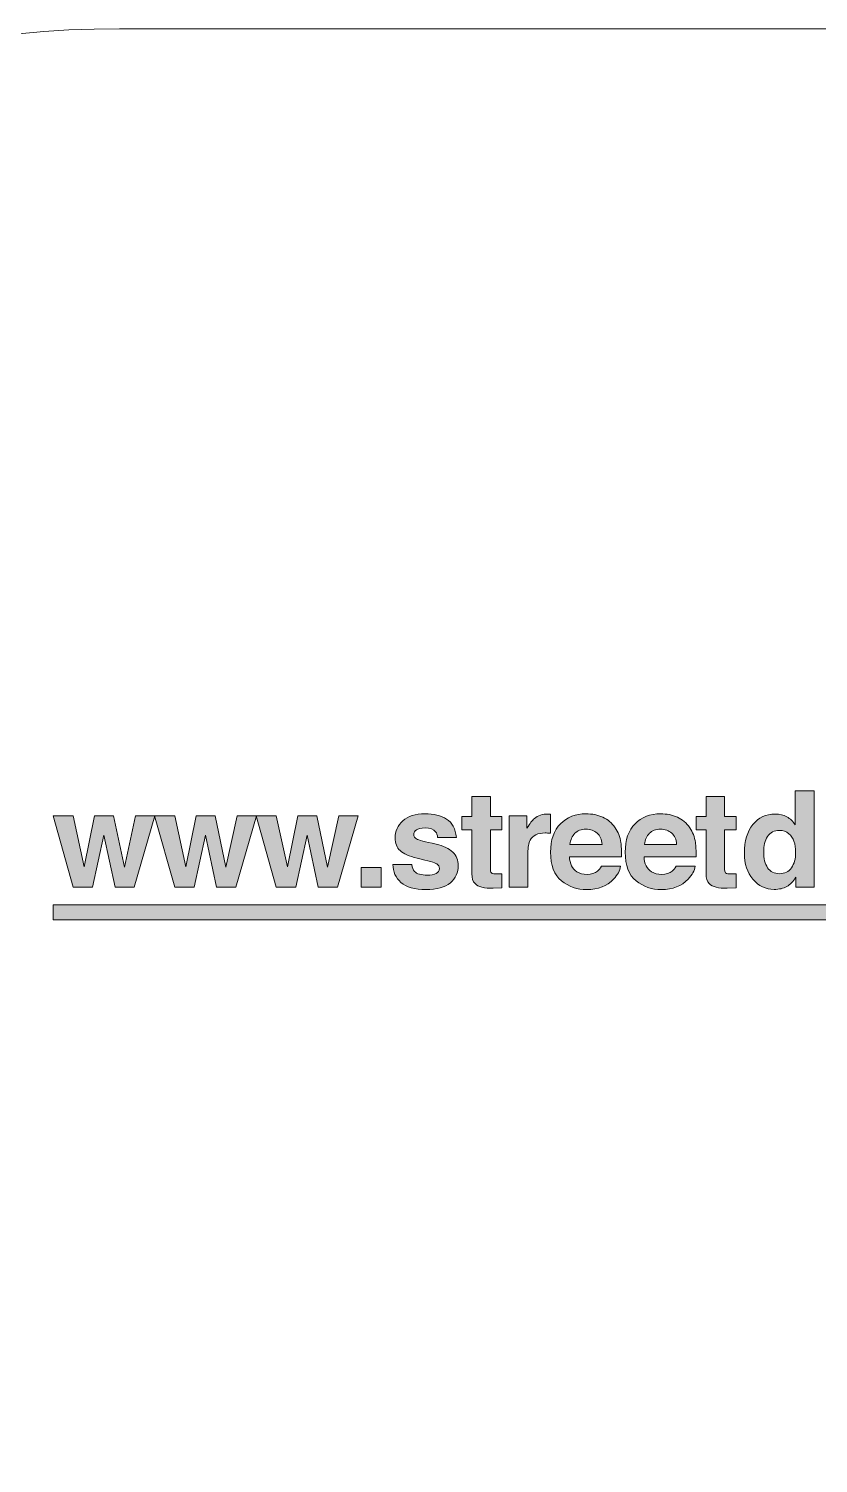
# Model space of a CAD drawing. Header units: inches. Extents: x -88 to 386, y -554 to 83.
# Drawn here: x -41.4 to -0.2, y -330 to -255.2 of the extents above; entities that cross this region are included whole.
import ezdxf

# ---------------------------------------------------------------- set-up
doc = ezdxf.new("R2010")
doc.units = ezdxf.units.IN
doc.header["$MEASUREMENT"] = 0
doc.layers.add('_U+30EC_U+30A4_U+30E4_U+30FC 1', color=7, linetype='Continuous')

# ---------------------------------------------------------------- blocks, each defined once
blk = doc.blocks.new('block 32')
at = {"layer": '_U+30EC_U+30A4_U+30E4_U+30FC 1', "color": 179, "lineweight": 9, "true_color": 0x221814}
blk.add_open_spline([(302.409, -554.338), (302.409, -554.338), (-36.649, -554.338), (-36.649, -554.338), (-64.999, -554.338), (-88.194, -531.143), (-88.194, -502.793), (-88.194, -502.793), (-88.194, -306.721), (-88.194, -306.721), (-88.194, -278.372), (-64.999, -255.177), (-36.649, -255.177), (-36.649, -255.177), (302.409, -255.177), (302.409, -255.177), (330.758, -255.177), (353.953, -278.372), (353.953, -306.721), (353.953, -306.721), (353.953, -502.793), (353.953, -502.793), (353.953, -531.143), (330.758, -554.338), (302.409, -554.338)], degree=3, knots=[0, 0, 0, 0, 1, 1, 1, 2, 2, 2, 3, 3, 3, 4, 4, 4, 5, 5, 5, 6, 6, 6, 7, 7, 7, 8, 8, 8, 8], dxfattribs=at)

msp = doc.modelspace()

# ---------------------------------------------------------------- hatches: boundary and pattern name
at = {"layer": '_U+30EC_U+30A4_U+30E4_U+30FC 1', "true_color": 0x221814}
h = msp.add_hatch(color=179, dxfattribs=at)
h.dxf.hatch_style = 2
edge = h.paths.add_edge_path()
edge.add_spline(control_points=[(-18.801, -296.934), (-18.801, -296.934), (-18.801, -296.241), (-18.801, -296.241), (-18.801, -296.241), (-18.282, -296.241), (-18.282, -296.241), (-18.282, -296.241), (-18.282, -295.202), (-18.282, -295.202), (-18.282, -295.202), (-17.318, -295.202), (-17.318, -295.202), (-17.318, -295.202), (-17.318, -296.241), (-17.318, -296.241), (-17.318, -296.241), (-16.713, -296.241), (-16.713, -296.241), (-16.713, -296.241), (-16.713, -296.934), (-16.713, -296.934), (-16.713, -296.934), (-17.318, -296.934), (-17.318, -296.934), (-17.318, -296.934), (-17.318, -298.903), (-17.318, -298.903), (-17.318, -299.056), (-17.298, -299.151), (-17.26, -299.189), (-17.221, -299.226), (-17.102, -299.245), (-16.904, -299.245), (-16.875, -299.245), (-16.843, -299.244), (-16.81, -299.243), (-16.777, -299.242), (-16.745, -299.241), (-16.713, -299.238), (-16.713, -299.238), (-16.713, -299.966), (-16.713, -299.966), (-16.713, -299.966), (-17.174, -299.983), (-17.174, -299.983), (-17.634, -299.999), (-17.949, -299.92), (-18.118, -299.744), (-18.227, -299.632), (-18.282, -299.46), (-18.282, -299.228), (-18.282, -299.228), (-18.282, -296.934), (-18.282, -296.934), (-18.282, -296.934), (-18.801, -296.934), (-18.801, -296.934)], knot_values=[0, 0, 0, 0, 1, 1, 1, 2, 2, 2, 3, 3, 3, 4, 4, 4, 5, 5, 5, 6, 6, 6, 7, 7, 7, 8, 8, 8, 9, 9, 9, 10, 10, 10, 11, 11, 11, 12, 12, 12, 13, 13, 13, 14, 14, 14, 15, 15, 15, 16, 16, 16, 17, 17, 17, 18, 18, 18, 19, 19, 19, 19], degree=3, periodic=1)
h = msp.add_hatch(color=179, dxfattribs=at)
h.dxf.hatch_style = 2
edge = h.paths.add_edge_path()
edge.add_spline(control_points=[(-6.594, -296.934), (-6.594, -296.934), (-6.594, -296.241), (-6.594, -296.241), (-6.594, -296.241), (-6.075, -296.241), (-6.075, -296.241), (-6.075, -296.241), (-6.075, -295.202), (-6.075, -295.202), (-6.075, -295.202), (-5.111, -295.202), (-5.111, -295.202), (-5.111, -295.202), (-5.111, -296.241), (-5.111, -296.241), (-5.111, -296.241), (-4.506, -296.241), (-4.506, -296.241), (-4.506, -296.241), (-4.506, -296.934), (-4.506, -296.934), (-4.506, -296.934), (-5.111, -296.934), (-5.111, -296.934), (-5.111, -296.934), (-5.111, -298.903), (-5.111, -298.903), (-5.111, -299.056), (-5.092, -299.151), (-5.053, -299.189), (-5.014, -299.226), (-4.896, -299.245), (-4.698, -299.245), (-4.668, -299.245), (-4.637, -299.244), (-4.604, -299.243), (-4.57, -299.242), (-4.538, -299.241), (-4.506, -299.238), (-4.506, -299.238), (-4.506, -299.966), (-4.506, -299.966), (-4.506, -299.966), (-4.968, -299.983), (-4.968, -299.983), (-5.428, -299.999), (-5.742, -299.92), (-5.911, -299.744), (-6.02, -299.632), (-6.075, -299.46), (-6.075, -299.228), (-6.075, -299.228), (-6.075, -296.934), (-6.075, -296.934), (-6.075, -296.934), (-6.594, -296.934), (-6.594, -296.934)], knot_values=[0, 0, 0, 0, 1, 1, 1, 2, 2, 2, 3, 3, 3, 4, 4, 4, 5, 5, 5, 6, 6, 6, 7, 7, 7, 8, 8, 8, 9, 9, 9, 10, 10, 10, 11, 11, 11, 12, 12, 12, 13, 13, 13, 14, 14, 14, 15, 15, 15, 16, 16, 16, 17, 17, 17, 18, 18, 18, 19, 19, 19, 19], degree=3, periodic=1)
h = msp.add_hatch(color=179, dxfattribs=at)
h.dxf.hatch_style = 2
edge = h.paths.add_edge_path()
edge.add_spline(control_points=[(-1.86, -296.266), (-1.684, -296.365), (-1.542, -296.503), (-1.433, -296.678), (-1.433, -296.678), (-1.433, -294.901), (-1.433, -294.901), (-1.433, -294.901), (-0.445, -294.901), (-0.445, -294.901), (-0.445, -294.901), (-0.445, -299.932), (-0.445, -299.932), (-0.445, -299.932), (-1.392, -299.932), (-1.392, -299.932), (-1.392, -299.932), (-1.392, -299.416), (-1.392, -299.416), (-1.531, -299.637), (-1.689, -299.798), (-1.867, -299.898), (-2.044, -299.998), (-2.266, -300.048), (-2.53, -300.048), (-2.965, -300.048), (-3.331, -299.872), (-3.629, -299.52), (-3.926, -299.168), (-4.075, -298.716), (-4.075, -298.165), (-4.075, -297.529), (-3.928, -297.029), (-3.636, -296.664), (-3.343, -296.3), (-2.952, -296.118), (-2.461, -296.118), (-2.236, -296.118), (-2.036, -296.167), (-1.86, -296.266)], knot_values=[0, 0, 0, 0, 1, 1, 1, 2, 2, 2, 3, 3, 3, 4, 4, 4, 5, 5, 5, 6, 6, 6, 7, 7, 7, 8, 8, 8, 9, 9, 9, 10, 10, 10, 11, 11, 11, 12, 12, 12, 13, 13, 13, 13], degree=3, periodic=1)
edge = h.paths.add_edge_path()
edge.add_spline(control_points=[(-1.621, -298.92), (-1.477, -298.715), (-1.405, -298.45), (-1.405, -298.124), (-1.405, -297.668), (-1.52, -297.342), (-1.751, -297.146), (-1.892, -297.028), (-2.056, -296.969), (-2.243, -296.969), (-2.528, -296.969), (-2.737, -297.076), (-2.87, -297.292), (-3.003, -297.507), (-3.07, -297.774), (-3.07, -298.093), (-3.07, -298.437), (-3.002, -298.712), (-2.867, -298.918), (-2.731, -299.125), (-2.525, -299.228), (-2.25, -299.228), (-1.974, -299.228), (-1.764, -299.126), (-1.621, -298.92)], knot_values=[0, 0, 0, 0, 1, 1, 1, 2, 2, 2, 3, 3, 3, 4, 4, 4, 5, 5, 5, 6, 6, 6, 7, 7, 7, 8, 8, 8, 8], degree=3, periodic=1)
h = msp.add_hatch(color=179, dxfattribs=at)
h.dxf.hatch_style = 2
edge = h.paths.add_edge_path()
edge.add_spline(control_points=[(-21.409, -298.742), (-21.388, -298.916), (-21.344, -299.039), (-21.275, -299.112), (-21.154, -299.242), (-20.929, -299.306), (-20.602, -299.306), (-20.41, -299.306), (-20.257, -299.278), (-20.144, -299.221), (-20.03, -299.164), (-19.974, -299.079), (-19.974, -298.965), (-19.974, -298.855), (-20.019, -298.772), (-20.111, -298.715), (-20.202, -298.658), (-20.541, -298.56), (-21.13, -298.421), (-21.553, -298.317), (-21.851, -298.185), (-22.024, -298.028), (-22.198, -297.873), (-22.284, -297.65), (-22.284, -297.358), (-22.284, -297.014), (-22.149, -296.718), (-21.878, -296.471), (-21.608, -296.224), (-21.227, -296.1), (-20.736, -296.1), (-20.27, -296.1), (-19.89, -296.193), (-19.597, -296.379), (-19.303, -296.565), (-19.135, -296.886), (-19.092, -297.341), (-19.092, -297.341), (-20.066, -297.341), (-20.066, -297.341), (-20.08, -297.216), (-20.115, -297.117), (-20.172, -297.044), (-20.279, -296.912), (-20.462, -296.846), (-20.72, -296.846), (-20.933, -296.846), (-21.084, -296.879), (-21.175, -296.945), (-21.265, -297.011), (-21.31, -297.088), (-21.31, -297.177), (-21.31, -297.289), (-21.262, -297.37), (-21.166, -297.42), (-21.07, -297.472), (-20.731, -297.562), (-20.149, -297.69), (-19.761, -297.781), (-19.47, -297.919), (-19.276, -298.103), (-19.085, -298.29), (-18.989, -298.524), (-18.989, -298.804), (-18.989, -299.173), (-19.127, -299.475), (-19.402, -299.708), (-19.677, -299.942), (-20.102, -300.058), (-20.678, -300.058), (-21.264, -300.058), (-21.698, -299.935), (-21.977, -299.688), (-22.257, -299.44), (-22.397, -299.126), (-22.397, -298.742), (-22.397, -298.742), (-21.409, -298.742), (-21.409, -298.742)], knot_values=[0, 0, 0, 0, 1, 1, 1, 2, 2, 2, 3, 3, 3, 4, 4, 4, 5, 5, 5, 6, 6, 6, 7, 7, 7, 8, 8, 8, 9, 9, 9, 10, 10, 10, 11, 11, 11, 12, 12, 12, 13, 13, 13, 14, 14, 14, 15, 15, 15, 16, 16, 16, 17, 17, 17, 18, 18, 18, 19, 19, 19, 20, 20, 20, 21, 21, 21, 22, 22, 22, 23, 23, 23, 24, 24, 24, 25, 25, 25, 26, 26, 26, 26], degree=3, periodic=1)
h = msp.add_hatch(color=179, dxfattribs=at)
h.dxf.hatch_style = 2
edge = h.paths.add_edge_path()
edge.add_spline(control_points=[(-14.261, -296.119), (-14.249, -296.12), (-14.221, -296.122), (-14.178, -296.125), (-14.178, -296.125), (-14.178, -297.123), (-14.178, -297.123), (-14.239, -297.116), (-14.294, -297.111), (-14.342, -297.109), (-14.389, -297.107), (-14.428, -297.105), (-14.458, -297.105), (-14.85, -297.105), (-15.113, -297.233), (-15.247, -297.488), (-15.323, -297.632), (-15.36, -297.853), (-15.36, -298.151), (-15.36, -298.151), (-15.36, -299.932), (-15.36, -299.932), (-15.36, -299.932), (-16.341, -299.932), (-16.341, -299.932), (-16.341, -299.932), (-16.341, -296.207), (-16.341, -296.207), (-16.341, -296.207), (-15.411, -296.207), (-15.411, -296.207), (-15.411, -296.207), (-15.411, -296.856), (-15.411, -296.856), (-15.261, -296.608), (-15.13, -296.438), (-15.018, -296.347), (-14.836, -296.194), (-14.599, -296.118), (-14.307, -296.118), (-14.289, -296.118), (-14.274, -296.118), (-14.261, -296.119)], knot_values=[0, 0, 0, 0, 1, 1, 1, 2, 2, 2, 3, 3, 3, 4, 4, 4, 5, 5, 5, 6, 6, 6, 7, 7, 7, 8, 8, 8, 9, 9, 9, 10, 10, 10, 11, 11, 11, 12, 12, 12, 13, 13, 13, 14, 14, 14, 14], degree=3, periodic=1)
h = msp.add_hatch(color=179, dxfattribs=at)
h.dxf.hatch_style = 2
edge = h.paths.add_edge_path()
edge.add_spline(control_points=[(-11.456, -296.282), (-11.196, -296.398), (-10.981, -296.582), (-10.812, -296.833), (-10.66, -297.054), (-10.561, -297.311), (-10.515, -297.603), (-10.489, -297.774), (-10.478, -298.021), (-10.483, -298.343), (-10.483, -298.343), (-13.197, -298.343), (-13.197, -298.343), (-13.182, -298.716), (-13.052, -298.978), (-12.807, -299.129), (-12.658, -299.222), (-12.479, -299.269), (-12.27, -299.269), (-12.048, -299.269), (-11.868, -299.212), (-11.729, -299.098), (-11.654, -299.037), (-11.587, -298.951), (-11.529, -298.842), (-11.529, -298.842), (-10.534, -298.842), (-10.534, -298.842), (-10.56, -299.063), (-10.681, -299.287), (-10.895, -299.515), (-11.229, -299.877), (-11.696, -300.058), (-12.297, -300.058), (-12.793, -300.058), (-13.23, -299.906), (-13.609, -299.6), (-13.988, -299.295), (-14.178, -298.797), (-14.178, -298.109), (-14.178, -297.463), (-14.007, -296.968), (-13.664, -296.624), (-13.322, -296.28), (-12.878, -296.107), (-12.332, -296.107), (-12.008, -296.107), (-11.716, -296.166), (-11.456, -296.282)], knot_values=[0, 0, 0, 0, 1, 1, 1, 2, 2, 2, 3, 3, 3, 4, 4, 4, 5, 5, 5, 6, 6, 6, 7, 7, 7, 8, 8, 8, 9, 9, 9, 10, 10, 10, 11, 11, 11, 12, 12, 12, 13, 13, 13, 14, 14, 14, 15, 15, 15, 16, 16, 16, 16], degree=3, periodic=1)
edge = h.paths.add_edge_path()
edge.add_spline(control_points=[(-12.913, -297.124), (-13.051, -297.265), (-13.137, -297.457), (-13.173, -297.7), (-13.173, -297.7), (-11.495, -297.7), (-11.495, -297.7), (-11.512, -297.442), (-11.599, -297.245), (-11.754, -297.112), (-11.909, -296.978), (-12.102, -296.911), (-12.332, -296.911), (-12.582, -296.911), (-12.776, -296.982), (-12.913, -297.124)], knot_values=[0, 0, 0, 0, 1, 1, 1, 2, 2, 2, 3, 3, 3, 4, 4, 4, 5, 5, 5, 5], degree=3, periodic=1)
h = msp.add_hatch(color=179, dxfattribs=at)
h.dxf.hatch_style = 2
edge = h.paths.add_edge_path()
edge.add_spline(control_points=[(-7.568, -296.282), (-7.309, -296.398), (-7.094, -296.582), (-6.925, -296.833), (-6.772, -297.054), (-6.673, -297.311), (-6.628, -297.603), (-6.601, -297.774), (-6.591, -298.021), (-6.596, -298.343), (-6.596, -298.343), (-9.309, -298.343), (-9.309, -298.343), (-9.294, -298.716), (-9.164, -298.978), (-8.919, -299.129), (-8.771, -299.222), (-8.592, -299.269), (-8.382, -299.269), (-8.161, -299.269), (-7.98, -299.212), (-7.842, -299.098), (-7.766, -299.037), (-7.699, -298.951), (-7.641, -298.842), (-7.641, -298.842), (-6.646, -298.842), (-6.646, -298.842), (-6.673, -299.063), (-6.793, -299.287), (-7.008, -299.515), (-7.341, -299.877), (-7.808, -300.058), (-8.409, -300.058), (-8.905, -300.058), (-9.343, -299.906), (-9.722, -299.6), (-10.1, -299.295), (-10.29, -298.797), (-10.29, -298.109), (-10.29, -297.463), (-10.119, -296.968), (-9.777, -296.624), (-9.435, -296.28), (-8.991, -296.107), (-8.445, -296.107), (-8.12, -296.107), (-7.828, -296.166), (-7.568, -296.282)], knot_values=[0, 0, 0, 0, 1, 1, 1, 2, 2, 2, 3, 3, 3, 4, 4, 4, 5, 5, 5, 6, 6, 6, 7, 7, 7, 8, 8, 8, 9, 9, 9, 10, 10, 10, 11, 11, 11, 12, 12, 12, 13, 13, 13, 14, 14, 14, 15, 15, 15, 16, 16, 16, 16], degree=3, periodic=1)
edge = h.paths.add_edge_path()
edge.add_spline(control_points=[(-9.026, -297.124), (-9.163, -297.265), (-9.25, -297.457), (-9.285, -297.7), (-9.285, -297.7), (-7.607, -297.7), (-7.607, -297.7), (-7.625, -297.442), (-7.711, -297.245), (-7.866, -297.112), (-8.022, -296.978), (-8.214, -296.911), (-8.444, -296.911), (-8.694, -296.911), (-8.888, -296.982), (-9.026, -297.124)], knot_values=[0, 0, 0, 0, 1, 1, 1, 2, 2, 2, 3, 3, 3, 4, 4, 4, 5, 5, 5, 5], degree=3, periodic=1)
h = msp.add_hatch(color=179, dxfattribs=at)
h.dxf.hatch_style = 2
h.paths.add_polyline_path([(-37.954, -296.207), (-36.966, -296.207), (-36.398, -298.89), (-35.817, -296.207), (-34.802, -296.207), (-35.882, -299.932), (-36.884, -299.932), (-37.468, -297.218), (-38.059, -299.932), (-39.071, -299.932), (-40.117, -296.207), (-39.071, -296.207), (-38.49, -298.879)])
h = msp.add_hatch(color=179, dxfattribs=at)
h.dxf.hatch_style = 2
h.paths.add_polyline_path([(-32.656, -296.207), (-31.668, -296.207), (-31.101, -298.89), (-30.519, -296.207), (-29.504, -296.207), (-30.584, -299.932), (-31.586, -299.932), (-32.17, -297.218), (-32.762, -299.932), (-33.773, -299.932), (-34.819, -296.207), (-33.773, -296.207), (-33.192, -298.879)])
h = msp.add_hatch(color=179, dxfattribs=at)
h.dxf.hatch_style = 2
h.paths.add_polyline_path([(-27.358, -296.207), (-26.37, -296.207), (-25.803, -298.89), (-25.222, -296.207), (-24.207, -296.207), (-25.287, -299.932), (-26.288, -299.932), (-26.873, -297.218), (-27.464, -299.932), (-28.476, -299.932), (-29.522, -296.207), (-28.476, -296.207), (-27.895, -298.879)])
h = msp.add_hatch(color=179, dxfattribs=at)
h.dxf.hatch_style = 2
h.paths.add_polyline_path([(-24.046, -298.91), (-23.011, -298.91), (-23.011, -299.932), (-24.046, -299.932)])
at = {"layer": '_U+30EC_U+30A4_U+30E4_U+30FC 1', "true_color": 0xffffff}
h = msp.add_hatch(color=7, dxfattribs=at)
h.dxf.hatch_style = 2
h.paths.add_polyline_path([(36.289, -301.636), (-40.117, -301.636), (-40.117, -300.845), (36.289, -300.845)])

# ---------------------------------------------------------------- linework, layer by layer
at = {"layer": '_U+30EC_U+30A4_U+30E4_U+30FC 1', "lineweight": 0}
for points in [[(-37.954, -296.207), (-36.966, -296.207), (-36.398, -298.89), (-35.817, -296.207), (-34.802, -296.207), (-35.882, -299.932), (-36.884, -299.932), (-37.468, -297.218), (-38.059, -299.932), (-39.071, -299.932), (-40.117, -296.207), (-39.071, -296.207), (-38.49, -298.879), (-37.954, -296.207)], [(-32.656, -296.207), (-31.668, -296.207), (-31.101, -298.89), (-30.519, -296.207), (-29.504, -296.207), (-30.584, -299.932), (-31.586, -299.932), (-32.17, -297.218), (-32.762, -299.932), (-33.773, -299.932), (-34.819, -296.207), (-33.773, -296.207), (-33.192, -298.879), (-32.656, -296.207)], [(-27.358, -296.207), (-26.37, -296.207), (-25.803, -298.89), (-25.222, -296.207), (-24.207, -296.207), (-25.287, -299.932), (-26.288, -299.932), (-26.873, -297.218), (-27.464, -299.932), (-28.476, -299.932), (-29.522, -296.207), (-28.476, -296.207), (-27.895, -298.879), (-27.358, -296.207)], [(-24.046, -298.91), (-23.011, -298.91), (-23.011, -299.932), (-24.046, -299.932), (-24.046, -298.91)], [(36.289, -301.636), (-40.117, -301.636), (-40.117, -300.845), (36.289, -300.845), (36.289, -301.636)]]:
    msp.add_lwpolyline(points, dxfattribs=at)
for points, knots in [([(-18.801, -296.934), (-18.801, -296.934), (-18.801, -296.241), (-18.801, -296.241), (-18.801, -296.241), (-18.282, -296.241), (-18.282, -296.241), (-18.282, -296.241), (-18.282, -295.202), (-18.282, -295.202), (-18.282, -295.202), (-17.318, -295.202), (-17.318, -295.202), (-17.318, -295.202), (-17.318, -296.241), (-17.318, -296.241), (-17.318, -296.241), (-16.713, -296.241), (-16.713, -296.241), (-16.713, -296.241), (-16.713, -296.934), (-16.713, -296.934), (-16.713, -296.934), (-17.318, -296.934), (-17.318, -296.934), (-17.318, -296.934), (-17.318, -298.903), (-17.318, -298.903), (-17.318, -299.056), (-17.298, -299.151), (-17.26, -299.189), (-17.221, -299.226), (-17.102, -299.245), (-16.904, -299.245), (-16.875, -299.245), (-16.843, -299.244), (-16.81, -299.243), (-16.777, -299.242), (-16.745, -299.241), (-16.713, -299.238), (-16.713, -299.238), (-16.713, -299.966), (-16.713, -299.966), (-16.713, -299.966), (-17.174, -299.983), (-17.174, -299.983), (-17.634, -299.999), (-17.949, -299.92), (-18.118, -299.744), (-18.227, -299.632), (-18.282, -299.46), (-18.282, -299.228), (-18.282, -299.228), (-18.282, -296.934), (-18.282, -296.934), (-18.282, -296.934), (-18.801, -296.934), (-18.801, -296.934)], [0, 0, 0, 0, 1, 1, 1, 2, 2, 2, 3, 3, 3, 4, 4, 4, 5, 5, 5, 6, 6, 6, 7, 7, 7, 8, 8, 8, 9, 9, 9, 10, 10, 10, 11, 11, 11, 12, 12, 12, 13, 13, 13, 14, 14, 14, 15, 15, 15, 16, 16, 16, 17, 17, 17, 18, 18, 18, 19, 19, 19, 19]), ([(-6.594, -296.934), (-6.594, -296.934), (-6.594, -296.241), (-6.594, -296.241), (-6.594, -296.241), (-6.075, -296.241), (-6.075, -296.241), (-6.075, -296.241), (-6.075, -295.202), (-6.075, -295.202), (-6.075, -295.202), (-5.111, -295.202), (-5.111, -295.202), (-5.111, -295.202), (-5.111, -296.241), (-5.111, -296.241), (-5.111, -296.241), (-4.506, -296.241), (-4.506, -296.241), (-4.506, -296.241), (-4.506, -296.934), (-4.506, -296.934), (-4.506, -296.934), (-5.111, -296.934), (-5.111, -296.934), (-5.111, -296.934), (-5.111, -298.903), (-5.111, -298.903), (-5.111, -299.056), (-5.092, -299.151), (-5.053, -299.189), (-5.014, -299.226), (-4.896, -299.245), (-4.698, -299.245), (-4.668, -299.245), (-4.637, -299.244), (-4.604, -299.243), (-4.57, -299.242), (-4.538, -299.241), (-4.506, -299.238), (-4.506, -299.238), (-4.506, -299.966), (-4.506, -299.966), (-4.506, -299.966), (-4.968, -299.983), (-4.968, -299.983), (-5.428, -299.999), (-5.742, -299.92), (-5.911, -299.744), (-6.02, -299.632), (-6.075, -299.46), (-6.075, -299.228), (-6.075, -299.228), (-6.075, -296.934), (-6.075, -296.934), (-6.075, -296.934), (-6.594, -296.934), (-6.594, -296.934)], [0, 0, 0, 0, 1, 1, 1, 2, 2, 2, 3, 3, 3, 4, 4, 4, 5, 5, 5, 6, 6, 6, 7, 7, 7, 8, 8, 8, 9, 9, 9, 10, 10, 10, 11, 11, 11, 12, 12, 12, 13, 13, 13, 14, 14, 14, 15, 15, 15, 16, 16, 16, 17, 17, 17, 18, 18, 18, 19, 19, 19, 19]), ([(-1.86, -296.266), (-1.684, -296.365), (-1.542, -296.503), (-1.433, -296.678), (-1.433, -296.678), (-1.433, -294.901), (-1.433, -294.901), (-1.433, -294.901), (-0.445, -294.901), (-0.445, -294.901), (-0.445, -294.901), (-0.445, -299.932), (-0.445, -299.932), (-0.445, -299.932), (-1.392, -299.932), (-1.392, -299.932), (-1.392, -299.932), (-1.392, -299.416), (-1.392, -299.416), (-1.531, -299.637), (-1.689, -299.798), (-1.867, -299.898), (-2.044, -299.998), (-2.266, -300.048), (-2.53, -300.048), (-2.965, -300.048), (-3.331, -299.872), (-3.629, -299.52), (-3.926, -299.168), (-4.075, -298.716), (-4.075, -298.165), (-4.075, -297.529), (-3.928, -297.029), (-3.636, -296.664), (-3.343, -296.3), (-2.952, -296.118), (-2.461, -296.118), (-2.236, -296.118), (-2.036, -296.167), (-1.86, -296.266)], [0, 0, 0, 0, 1, 1, 1, 2, 2, 2, 3, 3, 3, 4, 4, 4, 5, 5, 5, 6, 6, 6, 7, 7, 7, 8, 8, 8, 9, 9, 9, 10, 10, 10, 11, 11, 11, 12, 12, 12, 13, 13, 13, 13]), ([(-21.409, -298.742), (-21.388, -298.916), (-21.344, -299.039), (-21.275, -299.112), (-21.154, -299.242), (-20.929, -299.306), (-20.602, -299.306), (-20.41, -299.306), (-20.257, -299.278), (-20.144, -299.221), (-20.03, -299.164), (-19.974, -299.079), (-19.974, -298.965), (-19.974, -298.855), (-20.019, -298.772), (-20.111, -298.715), (-20.202, -298.658), (-20.541, -298.56), (-21.13, -298.421), (-21.553, -298.317), (-21.851, -298.185), (-22.024, -298.028), (-22.198, -297.873), (-22.284, -297.65), (-22.284, -297.358), (-22.284, -297.014), (-22.149, -296.718), (-21.878, -296.471), (-21.608, -296.224), (-21.227, -296.1), (-20.736, -296.1), (-20.27, -296.1), (-19.89, -296.193), (-19.597, -296.379), (-19.303, -296.565), (-19.135, -296.886), (-19.092, -297.341), (-19.092, -297.341), (-20.066, -297.341), (-20.066, -297.341), (-20.08, -297.216), (-20.115, -297.117), (-20.172, -297.044), (-20.279, -296.912), (-20.462, -296.846), (-20.72, -296.846), (-20.933, -296.846), (-21.084, -296.879), (-21.175, -296.945), (-21.265, -297.011), (-21.31, -297.088), (-21.31, -297.177), (-21.31, -297.289), (-21.262, -297.37), (-21.166, -297.42), (-21.07, -297.472), (-20.731, -297.562), (-20.149, -297.69), (-19.761, -297.781), (-19.47, -297.919), (-19.276, -298.103), (-19.085, -298.29), (-18.989, -298.524), (-18.989, -298.804), (-18.989, -299.173), (-19.127, -299.475), (-19.402, -299.708), (-19.677, -299.942), (-20.102, -300.058), (-20.678, -300.058), (-21.264, -300.058), (-21.698, -299.935), (-21.977, -299.688), (-22.257, -299.44), (-22.397, -299.126), (-22.397, -298.742), (-22.397, -298.742), (-21.409, -298.742), (-21.409, -298.742)], [0, 0, 0, 0, 1, 1, 1, 2, 2, 2, 3, 3, 3, 4, 4, 4, 5, 5, 5, 6, 6, 6, 7, 7, 7, 8, 8, 8, 9, 9, 9, 10, 10, 10, 11, 11, 11, 12, 12, 12, 13, 13, 13, 14, 14, 14, 15, 15, 15, 16, 16, 16, 17, 17, 17, 18, 18, 18, 19, 19, 19, 20, 20, 20, 21, 21, 21, 22, 22, 22, 23, 23, 23, 24, 24, 24, 25, 25, 25, 26, 26, 26, 26]), ([(-14.261, -296.119), (-14.249, -296.12), (-14.221, -296.122), (-14.178, -296.125), (-14.178, -296.125), (-14.178, -297.123), (-14.178, -297.123), (-14.239, -297.116), (-14.294, -297.111), (-14.342, -297.109), (-14.389, -297.107), (-14.428, -297.105), (-14.458, -297.105), (-14.85, -297.105), (-15.113, -297.233), (-15.247, -297.488), (-15.323, -297.632), (-15.36, -297.853), (-15.36, -298.151), (-15.36, -298.151), (-15.36, -299.932), (-15.36, -299.932), (-15.36, -299.932), (-16.341, -299.932), (-16.341, -299.932), (-16.341, -299.932), (-16.341, -296.207), (-16.341, -296.207), (-16.341, -296.207), (-15.411, -296.207), (-15.411, -296.207), (-15.411, -296.207), (-15.411, -296.856), (-15.411, -296.856), (-15.261, -296.608), (-15.13, -296.438), (-15.018, -296.347), (-14.836, -296.194), (-14.599, -296.118), (-14.307, -296.118), (-14.289, -296.118), (-14.274, -296.118), (-14.261, -296.119)], [0, 0, 0, 0, 1, 1, 1, 2, 2, 2, 3, 3, 3, 4, 4, 4, 5, 5, 5, 6, 6, 6, 7, 7, 7, 8, 8, 8, 9, 9, 9, 10, 10, 10, 11, 11, 11, 12, 12, 12, 13, 13, 13, 14, 14, 14, 14]), ([(-11.456, -296.282), (-11.196, -296.398), (-10.981, -296.582), (-10.812, -296.833), (-10.66, -297.054), (-10.561, -297.311), (-10.515, -297.603), (-10.489, -297.774), (-10.478, -298.021), (-10.483, -298.343), (-10.483, -298.343), (-13.197, -298.343), (-13.197, -298.343), (-13.182, -298.716), (-13.052, -298.978), (-12.807, -299.129), (-12.658, -299.222), (-12.479, -299.269), (-12.27, -299.269), (-12.048, -299.269), (-11.868, -299.212), (-11.729, -299.098), (-11.654, -299.037), (-11.587, -298.951), (-11.529, -298.842), (-11.529, -298.842), (-10.534, -298.842), (-10.534, -298.842), (-10.56, -299.063), (-10.681, -299.287), (-10.895, -299.515), (-11.229, -299.877), (-11.696, -300.058), (-12.297, -300.058), (-12.793, -300.058), (-13.23, -299.906), (-13.609, -299.6), (-13.988, -299.295), (-14.178, -298.797), (-14.178, -298.109), (-14.178, -297.463), (-14.007, -296.968), (-13.664, -296.624), (-13.322, -296.28), (-12.878, -296.107), (-12.332, -296.107), (-12.008, -296.107), (-11.716, -296.166), (-11.456, -296.282)], [0, 0, 0, 0, 1, 1, 1, 2, 2, 2, 3, 3, 3, 4, 4, 4, 5, 5, 5, 6, 6, 6, 7, 7, 7, 8, 8, 8, 9, 9, 9, 10, 10, 10, 11, 11, 11, 12, 12, 12, 13, 13, 13, 14, 14, 14, 15, 15, 15, 16, 16, 16, 16]), ([(-7.568, -296.282), (-7.309, -296.398), (-7.094, -296.582), (-6.925, -296.833), (-6.772, -297.054), (-6.673, -297.311), (-6.628, -297.603), (-6.601, -297.774), (-6.591, -298.021), (-6.596, -298.343), (-6.596, -298.343), (-9.309, -298.343), (-9.309, -298.343), (-9.294, -298.716), (-9.164, -298.978), (-8.919, -299.129), (-8.771, -299.222), (-8.592, -299.269), (-8.382, -299.269), (-8.161, -299.269), (-7.98, -299.212), (-7.842, -299.098), (-7.766, -299.037), (-7.699, -298.951), (-7.641, -298.842), (-7.641, -298.842), (-6.646, -298.842), (-6.646, -298.842), (-6.673, -299.063), (-6.793, -299.287), (-7.008, -299.515), (-7.341, -299.877), (-7.808, -300.058), (-8.409, -300.058), (-8.905, -300.058), (-9.343, -299.906), (-9.722, -299.6), (-10.1, -299.295), (-10.29, -298.797), (-10.29, -298.109), (-10.29, -297.463), (-10.119, -296.968), (-9.777, -296.624), (-9.435, -296.28), (-8.991, -296.107), (-8.445, -296.107), (-8.12, -296.107), (-7.828, -296.166), (-7.568, -296.282)], [0, 0, 0, 0, 1, 1, 1, 2, 2, 2, 3, 3, 3, 4, 4, 4, 5, 5, 5, 6, 6, 6, 7, 7, 7, 8, 8, 8, 9, 9, 9, 10, 10, 10, 11, 11, 11, 12, 12, 12, 13, 13, 13, 14, 14, 14, 15, 15, 15, 16, 16, 16, 16]), ([(-12.913, -297.124), (-13.051, -297.265), (-13.137, -297.457), (-13.173, -297.7), (-13.173, -297.7), (-11.495, -297.7), (-11.495, -297.7), (-11.512, -297.442), (-11.599, -297.245), (-11.754, -297.112), (-11.909, -296.978), (-12.102, -296.911), (-12.332, -296.911), (-12.582, -296.911), (-12.776, -296.982), (-12.913, -297.124)], [0, 0, 0, 0, 1, 1, 1, 2, 2, 2, 3, 3, 3, 4, 4, 4, 5, 5, 5, 5]), ([(-9.026, -297.124), (-9.163, -297.265), (-9.25, -297.457), (-9.285, -297.7), (-9.285, -297.7), (-7.607, -297.7), (-7.607, -297.7), (-7.625, -297.442), (-7.711, -297.245), (-7.866, -297.112), (-8.022, -296.978), (-8.214, -296.911), (-8.444, -296.911), (-8.694, -296.911), (-8.888, -296.982), (-9.026, -297.124)], [0, 0, 0, 0, 1, 1, 1, 2, 2, 2, 3, 3, 3, 4, 4, 4, 5, 5, 5, 5]), ([(-1.621, -298.92), (-1.477, -298.715), (-1.405, -298.45), (-1.405, -298.124), (-1.405, -297.668), (-1.52, -297.342), (-1.751, -297.146), (-1.892, -297.028), (-2.056, -296.969), (-2.243, -296.969), (-2.528, -296.969), (-2.737, -297.076), (-2.87, -297.292), (-3.003, -297.507), (-3.07, -297.774), (-3.07, -298.093), (-3.07, -298.437), (-3.002, -298.712), (-2.867, -298.918), (-2.731, -299.125), (-2.525, -299.228), (-2.25, -299.228), (-1.974, -299.228), (-1.764, -299.126), (-1.621, -298.92)], [0, 0, 0, 0, 1, 1, 1, 2, 2, 2, 3, 3, 3, 4, 4, 4, 5, 5, 5, 6, 6, 6, 7, 7, 7, 8, 8, 8, 8])]:
    msp.add_open_spline(points, degree=3, knots=knots, dxfattribs=at)

# ---------------------------------------------------------------- block references
at = {"layer": '_U+30EC_U+30A4_U+30E4_U+30FC 1'}
msp.add_blockref('block 32', (0, 0), dxfattribs=at)

doc.saveas('drawing.dxf')
